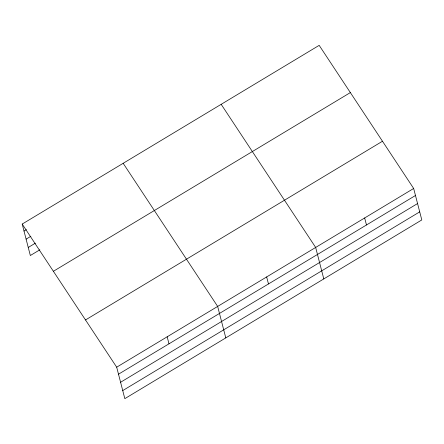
<?xml version="1.0" encoding="UTF-8"?>
<svg xmlns="http://www.w3.org/2000/svg" width="444" height="444" viewBox="0 0 444 444"><rect width="100%" height="100%" fill="white"/><g stroke="black" fill="none" stroke-linecap="round" stroke-linejoin="round"><path stroke-width="0.67" d="M22.2 224.059L319.175 45.349L413.664 188.478L421.8 219.941L124.825 398.651L116.689 367.182L22.2 224.059L30.336 255.522L39.838 249.806M24.015 231.069L26.39 229.642M26.102 239.138L30.852 236.28M28.25 247.452L35.376 243.162M53.38 271.29L350.355 92.585M85.509 319.952L382.478 141.248M116.689 367.182L413.664 188.478M118.504 374.198L415.479 195.493M120.59 382.267L417.565 203.557M122.744 390.581L419.713 211.871M221.173 104.323L315.662 247.452L323.798 278.915M123.171 163.298L217.66 306.427L225.796 337.89M364.663 217.965L366.478 224.98M266.661 276.939L268.476 283.949M167.177 336.807L168.992 343.817"/></g></svg>
